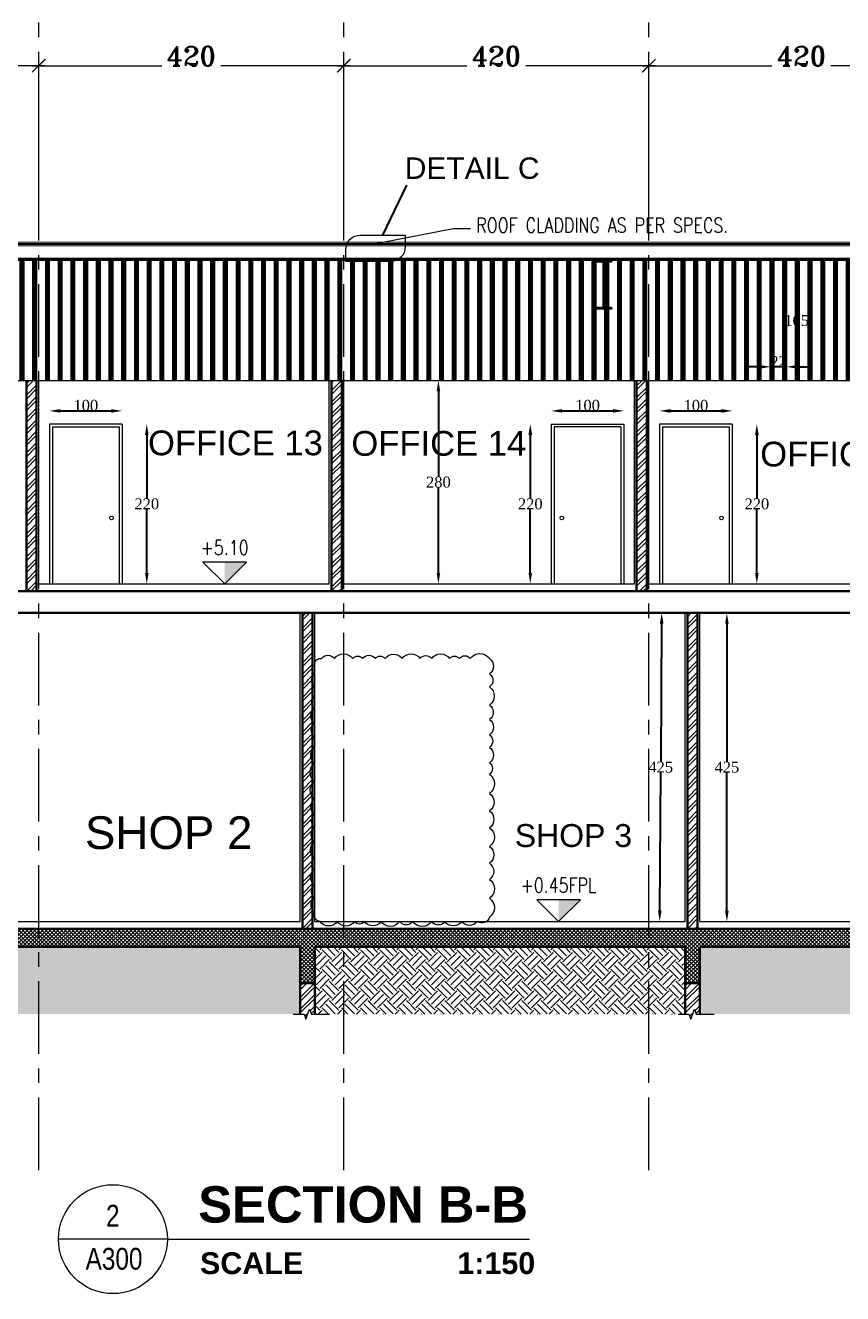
# Model space of a CAD drawing. Header units: millimetres. Extents: x -9083 to 924194, y -232449 to 321637.
# Drawn here: x 18501 to 29754, y 13651 to 31115 of the extents above; entities that cross this region are included whole.
import ezdxf
from ezdxf.enums import TextEntityAlignment as Align

# ---------------------------------------------------------------- set-up
doc = ezdxf.new("R2010")
doc.units = ezdxf.units.MM
doc.header["$LTSCALE"] = 400
doc.header["$MEASUREMENT"] = 0
doc.header["$PDMODE"] = 3
doc.linetypes.add('CENTER', pattern=[2, 1.25, -0.25, 0.25, -0.25])
doc.linetypes.add('CENTERX2', pattern=[4, 2.5, -0.5, 0.5, -0.5])
doc.layers.get('0').update_dxf_attribs({"lineweight": 0, "true_color": 0xff1414})
doc.layers.get('Defpoints').update_dxf_attribs({"color": 8, "lineweight": 5})
for name, color, linetype in [('A-400 ANNOT-TEXT', 7, 'Continuous'), ('A-BRACING', 7, 'Continuous'), ('A-ELEV-6', 251, 'Continuous')]:
    doc.layers.add(name, color=color, linetype=linetype)
for name, color, linetype, lineweight in [('A-ANNO-DIMS', 134, 'Continuous', 9), ('AR-dim-axis', 3, 'Continuous', 15), ('AR-dim-in', 134, 'Continuous', 0), ('AXIS DIMENSION', 8, 'Continuous', 5), ('DOOR', 1, 'Continuous', 5), ('FINISH', 3, 'Continuous', 9), ('HATCH', 15, 'Continuous', 0), ('LEVEL SYMBOL', 8, 'Continuous', 5), ('LEVELS', 251, 'Continuous', 5), ('REFER TILTLE 100', 7, 'Continuous', 5), ('REVC', 210, 'Continuous', 0), ('ROOMS DIMENSION', 3, 'Continuous', 5), ('TEXT DRAWING TITLE', 7, 'Continuous', 5), ('WALL PROPOSED', 255, 'Continuous', 30)]:
    doc.layers.add(name, color=color, linetype=linetype, lineweight=lineweight)
doc.layers.add('A-SHEETING', color=7, linetype='Continuous', true_color=0x8f999f)
doc.layers.add('AXIES', color=7, linetype='CENTER', lineweight=0, true_color=0x949596)
doc.styles.add('arial', font='arial.ttf', dxfattribs={"width": 0.8, "height": 2.2})
doc.styles.add('ARIAL-TITLE', font='arialbd.ttf')
doc.styles.add('Arial_1', font='arial.ttf', dxfattribs={"height": 300})
doc.styles.add('ROMAN', font='times.ttf')
doc.styles.add('ROMAN-0.7', font='romans.shx', dxfattribs={"width": 0.7})
doc.styles.add('ROMANS-0.8', font='romans.shx', dxfattribs={"width": 0.8})
doc.styles.add('ROMANS-TITLE', font='ROMANS.shx', dxfattribs={"width": 0.8})
doc.styles.add('ROMANT', font='romant.shx')
doc.styles.add('simple', font='simplex.shx')
doc.dimstyles.new('AXIS DIMENSION', dxfattribs={"dimscale": 1.2, "dimtxt": 220, "dimasz": 150, "dimexe": 75, "dimexo": 200, "dimgap": 50, "dimtad": 0, "dimdec": 0, "dimlfac": 0.1, "dimzin": 0, "dimdsep": 46, "dimtxsty": 'ROMANT', "dimblk": 'OBLIQUE', "dimcen": 200, "dimdle": 75, "dimclrd": 17, "dimclre": 94, "dimclrt": 3, "dimadec": 0, "dimazin": 0, "dimtfac": 0.5, "dimtdec": 0, "dimtix": 1, "dimtofl": 0, "dimtmove": 2, "dimatfit": 2, "dimfxl": 100, "dimtvp": 0.5, "dimtolj": 1, "dimtzin": 0, "dimlwd": -1, "dimlwe": -1, "dimarcsym": 0})
doc.dimstyles.new('d-block', dxfattribs={"dimscale": 0, "dimtxt": 0.2, "dimasz": 0.12, "dimexe": 0.1, "dimexo": 0.1, "dimgap": 0.1, "dimtad": 0, "dimzin": 9, "dimdsep": 46, "dimtxsty": 'simple', "dimblk": 'OPEN90', "dimcen": 0.1, "dimdle": 0.04, "dimclrd": 256, "dimclre": 256, "dimclrt": 256, "dimazin": 0, "dimtfac": 1, "dimtix": 1, "dimtofl": 0, "dimtmove": 2, "dimatfit": 3, "dimldrblk": 'OBLIQUE', "dimfxl": 40, "dimtolj": 1, "dimtzin": 1, "dimarcsym": 0})
doc.dimstyles.new('DIM-200-100', dxfattribs={"dimtxt": 200, "dimasz": 100, "dimexe": 100, "dimexo": 100, "dimgap": 75, "dimtad": 1, "dimdec": 0, "dimzin": 12, "dimdsep": 46, "dimtxsty": 'ROMAN-0.7', "dimblk": 'ARCHTICK', "dimcen": 50, "dimdle": 100, "dimclrd": 8, "dimclre": 9, "dimclrt": 256, "dimadec": 0, "dimazin": 0, "dimtfac": 1, "dimtdec": 0, "dimtix": 1, "dimtmove": 2, "dimatfit": 3, "dimfxl": 1, "dimtolj": 1, "dimtzin": 0, "dimlwd": 9, "dimlwe": 5, "dimarcsym": 0})
doc.dimstyles.new('ELEV DIM', dxfattribs={"dimtxt": 150, "dimasz": 150, "dimexe": 0.06, "dimexo": 0.06, "dimgap": 0.03, "dimtad": 1, "dimtih": 1, "dimtoh": 1, "dimdec": 0, "dimlfac": 0.1, "dimzin": 13, "dimdsep": 46, "dimtxsty": 'ROMAN', "dimcen": 0.09, "dimdle": 0.06, "dimse1": 1, "dimse2": 1, "dimclrd": 256, "dimclre": 256, "dimclrt": 3, "dimadec": 0, "dimazin": 0, "dimtfac": 1, "dimtdec": 0, "dimtix": 1, "dimtmove": 2, "dimatfit": 3, "dimfxl": 0.06, "dimtolj": 1, "dimtzin": 0, "dimarcsym": 0})
pattern_1 = [(45, (279.48, -443.15), (0, 265.16504), [187.5, -187.5]), (45, (229.76, -393.43), (0, 265.16504), [187.5, -187.5]), (45, (180.04, -343.71), (0, 265.16504), [187.5, -187.5]), (135, (180.04, -310.56), (-265.16504, 3e-14), [187.5, -187.5]), (135, (229.76, -260.85), (-265.16504, 3e-14), [187.5, -187.5]), (135, (279.48, -211.13), (-265.16504, 3e-14), [187.5, -187.5])]

# ---------------------------------------------------------------- blocks, each defined once
blk = doc.blocks.new('*D832')
at = {"layer": 'Defpoints', "color": 0, "transparency": 16777216}
for p in [(26742, 25806), (25742, 25625), (26742, 25625)]:
    blk.add_point(p, dxfattribs=at)
at = {"layer": 'ROOMS DIMENSION', "lineweight": -2, "transparency": 16777216}
blk.add_line((25892, 25806), (26592, 25806), dxfattribs=at)
at = {"layer": 'ROOMS DIMENSION', "transparency": 16777216}
for points in [[(25892, 25831), (25892, 25781), (25742, 25806)], [(26592, 25831), (26592, 25781), (26742, 25806)]]:
    blk.add_solid(points, dxfattribs=at)
at = {"layer": 'ROOMS DIMENSION', "color": 3, "transparency": 16777216, "insert": (26242, 25882), "char_height": 150, "attachment_point": 5, "style": 'ROMAN'}
blk.add_mtext('\\A1;100', dxfattribs=at)
blk = doc.blocks.new('*D833')
at = {"layer": 'Defpoints', "color": 0, "transparency": 16777216}
for p in [(25742, 25625), (25453, 23425), (25742, 23425)]:
    blk.add_point(p, dxfattribs=at)
at = {"layer": 'ROOMS DIMENSION', "lineweight": -2, "transparency": 16777216}
for p, q in [((25453, 25475), (25453, 24601)), ((25453, 23575), (25453, 24448))]:
    blk.add_line(p, q, dxfattribs=at)
at = {"layer": 'ROOMS DIMENSION', "transparency": 16777216}
for points in [[(25428, 25475), (25478, 25475), (25453, 25625)], [(25428, 23575), (25478, 23575), (25453, 23425)]]:
    blk.add_solid(points, dxfattribs=at)
at = {"layer": 'ROOMS DIMENSION', "color": 3, "transparency": 16777216, "insert": (25453, 24525), "char_height": 150, "attachment_point": 5, "style": 'ROMAN'}
blk.add_mtext('\\A1;220', dxfattribs=at)
blk = doc.blocks.new('*D836')
at = {"layer": 'Defpoints', "color": 0, "transparency": 16777216}
for p in [(19834, 25806), (18834, 25625), (19834, 25625)]:
    blk.add_point(p, dxfattribs=at)
at = {"layer": 'ROOMS DIMENSION', "lineweight": -2, "transparency": 16777216}
blk.add_line((18984, 25806), (19684, 25806), dxfattribs=at)
at = {"layer": 'ROOMS DIMENSION', "transparency": 16777216}
for points in [[(18984, 25831), (18984, 25781), (18834, 25806)], [(19684, 25831), (19684, 25781), (19834, 25806)]]:
    blk.add_solid(points, dxfattribs=at)
at = {"layer": 'ROOMS DIMENSION', "color": 3, "transparency": 16777216, "insert": (19334, 25882), "char_height": 150, "attachment_point": 5, "style": 'ROMAN'}
blk.add_mtext('\\A1;100', dxfattribs=at)
blk = doc.blocks.new('*D837')
at = {"layer": 'Defpoints', "color": 0, "transparency": 16777216}
for p in [(19834, 25625), (19834, 23425), (20173, 23425)]:
    blk.add_point(p, dxfattribs=at)
at = {"layer": 'ROOMS DIMENSION', "lineweight": -2, "transparency": 16777216}
for p, q in [((20173, 25475), (20173, 24601)), ((20173, 23575), (20173, 24448))]:
    blk.add_line(p, q, dxfattribs=at)
at = {"layer": 'ROOMS DIMENSION', "transparency": 16777216}
for points in [[(20148, 25475), (20198, 25475), (20173, 25625)], [(20148, 23575), (20198, 23575), (20173, 23425)]]:
    blk.add_solid(points, dxfattribs=at)
at = {"layer": 'ROOMS DIMENSION', "color": 3, "transparency": 16777216, "insert": (20173, 24525), "char_height": 150, "attachment_point": 5, "style": 'ROMAN'}
blk.add_mtext('\\A1;220', dxfattribs=at)
blk = doc.blocks.new('*D840')
at = {"layer": 'Defpoints', "color": 0, "transparency": 16777216}
for p in [(28234, 25806), (27234, 25625), (28234, 25625)]:
    blk.add_point(p, dxfattribs=at)
at = {"layer": 'ROOMS DIMENSION', "lineweight": -2, "transparency": 16777216}
blk.add_line((27384, 25806), (28084, 25806), dxfattribs=at)
at = {"layer": 'ROOMS DIMENSION', "transparency": 16777216}
for points in [[(27384, 25831), (27384, 25781), (27234, 25806)], [(28084, 25831), (28084, 25781), (28234, 25806)]]:
    blk.add_solid(points, dxfattribs=at)
at = {"layer": 'ROOMS DIMENSION', "color": 3, "transparency": 16777216, "insert": (27734, 25882), "char_height": 150, "attachment_point": 5, "style": 'ROMAN'}
blk.add_mtext('\\A1;100', dxfattribs=at)
blk = doc.blocks.new('*D841')
at = {"layer": 'Defpoints', "color": 0, "transparency": 16777216}
for p in [(28234, 25625), (28234, 23425), (28573, 23425)]:
    blk.add_point(p, dxfattribs=at)
at = {"layer": 'ROOMS DIMENSION', "lineweight": -2, "transparency": 16777216}
for p, q in [((28573, 25475), (28573, 24601)), ((28573, 23575), (28573, 24448))]:
    blk.add_line(p, q, dxfattribs=at)
at = {"layer": 'ROOMS DIMENSION', "transparency": 16777216}
for points in [[(28548, 25475), (28598, 25475), (28573, 25625)], [(28548, 23575), (28598, 23575), (28573, 23425)]]:
    blk.add_solid(points, dxfattribs=at)
at = {"layer": 'ROOMS DIMENSION', "color": 3, "transparency": 16777216, "insert": (28573, 24525), "char_height": 150, "attachment_point": 5, "style": 'ROMAN'}
blk.add_mtext('\\A1;220', dxfattribs=at)
blk = doc.blocks.new('*D844')
at = {"layer": 'Defpoints', "color": 0, "transparency": 16777216}
for p in [(28439, 23025), (28160, 18775), (28439, 18775)]:
    blk.add_point(p, dxfattribs=at)
at = {"layer": 'ROOMS DIMENSION', "lineweight": -2, "transparency": 16777216}
for p, q in [((28160, 22875), (28160, 20976)), ((28160, 18925), (28160, 20823))]:
    blk.add_line(p, q, dxfattribs=at)
at = {"layer": 'ROOMS DIMENSION', "transparency": 16777216}
for points in [[(28135, 22875), (28185, 22875), (28160, 23025)], [(28135, 18925), (28185, 18925), (28160, 18775)]]:
    blk.add_solid(points, dxfattribs=at)
at = {"layer": 'ROOMS DIMENSION', "color": 3, "transparency": 16777216, "insert": (28160, 20900), "char_height": 150, "attachment_point": 5, "style": 'ROMAN'}
blk.add_mtext('\\A1;425', dxfattribs=at)
blk = doc.blocks.new('*D849')
at = {"layer": 'Defpoints', "color": 0, "transparency": 16777216}
for p in [(24301, 26225), (24188, 23425), (24301, 23425)]:
    blk.add_point(p, dxfattribs=at)
at = {"layer": 'ROOMS DIMENSION', "lineweight": -2, "transparency": 16777216}
for p, q in [((24188, 26075), (24188, 24901)), ((24188, 23575), (24188, 24749))]:
    blk.add_line(p, q, dxfattribs=at)
at = {"layer": 'ROOMS DIMENSION', "transparency": 16777216}
for points in [[(24163, 26075), (24213, 26075), (24188, 26225)], [(24163, 23575), (24213, 23575), (24188, 23425)]]:
    blk.add_solid(points, dxfattribs=at)
at = {"layer": 'ROOMS DIMENSION', "color": 3, "transparency": 16777216, "insert": (24188, 24825), "char_height": 150, "attachment_point": 5, "style": 'ROMAN'}
blk.add_mtext('\\A1;280', dxfattribs=at)
blk = doc.blocks.new('*D850')
at = {"layer": 'Defpoints', "color": 0, "transparency": 16777216}
for p in [(27513, 23025), (27235, 18776), (27485, 18775)]:
    blk.add_point(p, dxfattribs=at)
at = {"layer": 'ROOMS DIMENSION', "lineweight": -2, "transparency": 16777216}
for p, q in [((27262, 22876), (27250, 20978)), ((27236, 18926), (27249, 20825))]:
    blk.add_line(p, q, dxfattribs=at)
at = {"layer": 'ROOMS DIMENSION', "transparency": 16777216}
for points in [[(27237, 22877), (27287, 22876), (27263, 23026)], [(27211, 18926), (27261, 18926), (27235, 18776)]]:
    blk.add_solid(points, dxfattribs=at)
at = {"layer": 'ROOMS DIMENSION', "color": 3, "transparency": 16777216, "insert": (27249, 20901), "char_height": 150, "attachment_point": 5, "style": 'ROMAN'}
blk.add_mtext('\\A1;425', dxfattribs=at)
blk = doc.blocks.new('A-DETAIL-TITLE-100')
at = {"layer": 'TEXT DRAWING TITLE', "linetype": 'Continuous'}
blk.add_line((0, 0), (-1500, 0), dxfattribs=at)
blk.add_circle((-750, 0), 750, dxfattribs=at)
at = {"layer": 'TEXT DRAWING TITLE', "style": 'ARIAL-TITLE'}
for tag, p, height in [('TITLE1', (450, 937), 500), ('SCALE1', (450, -480), 300), ('SCALE2', (2479, -480), 300)]:
    blk.add_attdef(tag, p, '', height=height, dxfattribs=at)
at = {"layer": 'TEXT DRAWING TITLE', "color": 7, "style": 'ARIAL-TITLE'}
blk.add_attdef('TITLE2_001', (435, 228), '', height=500, dxfattribs=at)
at = {"layer": 'TEXT DRAWING TITLE', "linetype": 'Continuous', "style": 'ARIAL-TITLE'}
blk.add_attdef('DRWG-NO', text='', height=400, dxfattribs=at).set_placement((-751, 326), align=Align.MIDDLE)
at = {"layer": 'TEXT DRAWING TITLE', "linetype": 'Continuous', "style": 'arial', "width": 0.8}
blk.add_attdef('DRAWING-REF', text='', height=300, dxfattribs=at).set_placement((-735, -270), align=Align.MIDDLE)
blk = doc.blocks.new('_ArchTick')
at = {"color": 0, "linetype": 'ByBlock', "const_width": 0.15}
blk.add_lwpolyline([(-0.5, -0.5), (0.5, 0.5)], dxfattribs=at)
blk = doc.blocks.new('_Oblique')
at = {"color": 0, "linetype": 'ByBlock', "lineweight": -2}
blk.add_line((-0.5, -0.5), (0.5, 0.5), dxfattribs=at)
blk = doc.blocks.new('_Open90')
at = {"color": 0, "linetype": 'ByBlock', "lineweight": -2}
for p, q in [((0, 0), (-1, 0)), ((-0.5, 0.5), (0, 0)), ((0, 0), (-0.5, -0.5))]:
    blk.add_line(p, q, dxfattribs=at)
blk = doc.blocks.new('A-LVL_EL-SEC')
at = {"layer": 'LEVEL SYMBOL', "color": 5, "ltscale": 800}
blk.add_line((-150, 0), (150, 0), dxfattribs=at)
at = {"layer": 'LEVEL SYMBOL'}
blk.add_lwpolyline([(-300, 300), (0, 0), (300, 300), (-300, 300)], dxfattribs=at)
blk.add_solid([(0, 300), (300, 300), (0, 0)], dxfattribs=at)
at = {"layer": 'LEVEL SYMBOL', "color": 1, "ltscale": 800, "style": 'ROMANS-TITLE', "width": 0.8}
blk.add_attdef('FLOOR-LEVEL', text='', height=200, dxfattribs=at).set_placement((0, 580), align=Align.MIDDLE)
blk = doc.blocks.new('*D854')
at = {"layer": 'Defpoints', "color": 0, "transparency": 16777216}
for p in [(28763, 26413), (28763, 26225, 0), (28982, 26225, 0)]:
    blk.add_point(p, dxfattribs=at)
at = {"layer": 'ROOMS DIMENSION', "lineweight": -2, "transparency": 16777216}
for p, q in [((28613, 26413), (28463, 26413)), ((28982, 26413), (28763, 26413)), ((29132, 26413), (29282, 26413))]:
    blk.add_line(p, q, dxfattribs=at)
at = {"layer": 'ROOMS DIMENSION', "transparency": 16777216}
for points in [[(28613, 26438), (28613, 26388), (28763, 26413)], [(29132, 26438), (29132, 26388), (28982, 26413)]]:
    blk.add_solid(points, dxfattribs=at)
at = {"layer": 'ROOMS DIMENSION', "color": 3, "transparency": 16777216, "insert": (28872, 26488), "char_height": 150, "attachment_point": 5, "style": 'ROMAN'}
blk.add_mtext('\\A1;22', dxfattribs=at)
blk = doc.blocks.new('*D858')
at = {"layer": 'Defpoints', "color": 0, "transparency": 16777216}
for p in [(29119, 27874), (29161, 27874, 0), (29161, 26225)]:
    blk.add_point(p, dxfattribs=at)
at = {"layer": 'ROOMS DIMENSION', "lineweight": -2, "transparency": 16777216}
for p, q in [((29119, 27724), (29119, 27126)), ((29119, 26375), (29119, 26973))]:
    blk.add_line(p, q, dxfattribs=at)
at = {"layer": 'ROOMS DIMENSION', "transparency": 16777216}
for points in [[(29094, 27724), (29144, 27724), (29119, 27874)], [(29094, 26375), (29144, 26375), (29119, 26225)]]:
    blk.add_solid(points, dxfattribs=at)
at = {"layer": 'ROOMS DIMENSION', "color": 3, "transparency": 16777216, "insert": (29119, 27050), "char_height": 150, "attachment_point": 5, "style": 'ROMAN'}
blk.add_mtext('\\A1;165', dxfattribs=at)
blk = doc.blocks.new('*D235')
at = {"layer": 'AXIS DIMENSION', "color": 17, "ltscale": 20, "transparency": 16777216}
for p, q in [((6089793, 710989), (6091576, 710989)), ((6094171, 710989), (6092387, 710989))]:
    blk.add_line(p, q, dxfattribs=at)
at = {"layer": 'AXIS DIMENSION', "color": 94, "ltscale": 20, "transparency": 16777216}
for p, q in [((6089883, 708928), (6089883, 711079)), ((6094081, 708928), (6094081, 711079))]:
    blk.add_line(p, q, dxfattribs=at)
at = {"layer": 'Defpoints', "color": 0, "ltscale": 20, "transparency": 16777216}
for p in [(6094081, 710989), (6089883, 708688), (6094081, 708688)]:
    blk.add_point(p, dxfattribs=at)
at = {"layer": 'AXIS DIMENSION', "color": 17, "ltscale": 20, "transparency": 16777216, "xscale": 179.9999999999999, "yscale": 179.9999999999999, "zscale": 179.9999999999999, "rotation": 180}
blk.add_blockref('_Oblique', (6089883, 710989), dxfattribs=at)
at = {"layer": 'AXIS DIMENSION', "color": 17, "ltscale": 20, "transparency": 16777216, "xscale": 179.9999999999999, "yscale": 179.9999999999999, "zscale": 179.9999999999999}
blk.add_blockref('_Oblique', (6094081, 710989), dxfattribs=at)
at = {"layer": 'AXIS DIMENSION', "color": 3, "ltscale": 20, "transparency": 16777216, "insert": (6091982, 711121), "char_height": 264, "attachment_point": 5, "style": 'ROMANT'}
blk.add_mtext('\\A1;420', dxfattribs=at)
blk = doc.blocks.new('*D236')
at = {"layer": 'AXIS DIMENSION', "color": 17, "ltscale": 20, "transparency": 16777216}
for p, q in [((6093993, 710989), (6095776, 710989)), ((6098371, 710989), (6096587, 710989))]:
    blk.add_line(p, q, dxfattribs=at)
at = {"layer": 'AXIS DIMENSION', "color": 94, "ltscale": 20, "transparency": 16777216}
for p, q in [((6094083, 708928), (6094083, 711079)), ((6098281, 708928), (6098281, 711079))]:
    blk.add_line(p, q, dxfattribs=at)
at = {"layer": 'Defpoints', "color": 0, "ltscale": 20, "transparency": 16777216}
for p in [(6098281, 710989), (6094083, 708688), (6098281, 708688)]:
    blk.add_point(p, dxfattribs=at)
at = {"layer": 'AXIS DIMENSION', "color": 17, "ltscale": 20, "transparency": 16777216, "xscale": 179.9999999999999, "yscale": 179.9999999999999, "zscale": 179.9999999999999, "rotation": 180}
blk.add_blockref('_Oblique', (6094083, 710989), dxfattribs=at)
at = {"layer": 'AXIS DIMENSION', "color": 17, "ltscale": 20, "transparency": 16777216, "xscale": 179.9999999999999, "yscale": 179.9999999999999, "zscale": 179.9999999999999}
blk.add_blockref('_Oblique', (6098281, 710989), dxfattribs=at)
at = {"layer": 'AXIS DIMENSION', "color": 3, "ltscale": 20, "transparency": 16777216, "insert": (6096182, 711121), "char_height": 264, "attachment_point": 5, "style": 'ROMANT'}
blk.add_mtext('\\A1;420', dxfattribs=at)
blk = doc.blocks.new('*D237')
at = {"layer": 'AXIS DIMENSION', "color": 17, "ltscale": 20, "transparency": 16777216}
for p, q in [((6098193, 710989), (6099976, 710989)), ((6102571, 710989), (6100787, 710989))]:
    blk.add_line(p, q, dxfattribs=at)
at = {"layer": 'AXIS DIMENSION', "color": 94, "ltscale": 20, "transparency": 16777216}
for p, q in [((6098283, 708928), (6098283, 711079)), ((6102481, 708928), (6102481, 711079))]:
    blk.add_line(p, q, dxfattribs=at)
at = {"layer": 'Defpoints', "color": 0, "ltscale": 20, "transparency": 16777216}
for p in [(6102481, 710989), (6098283, 708688), (6102481, 708688)]:
    blk.add_point(p, dxfattribs=at)
at = {"layer": 'AXIS DIMENSION', "color": 17, "ltscale": 20, "transparency": 16777216, "xscale": 179.9999999999999, "yscale": 179.9999999999999, "zscale": 179.9999999999999, "rotation": 180}
blk.add_blockref('_Oblique', (6098283, 710989), dxfattribs=at)
at = {"layer": 'AXIS DIMENSION', "color": 17, "ltscale": 20, "transparency": 16777216, "xscale": 179.9999999999999, "yscale": 179.9999999999999, "zscale": 179.9999999999999}
blk.add_blockref('_Oblique', (6102481, 710989), dxfattribs=at)
at = {"layer": 'AXIS DIMENSION', "color": 3, "ltscale": 20, "transparency": 16777216, "insert": (6100382, 711121), "char_height": 264, "attachment_point": 5, "style": 'ROMANT'}
blk.add_mtext('\\A1;420', dxfattribs=at)
blk = doc.blocks.new('*D238')
at = {"layer": 'AXIS DIMENSION', "color": 17, "ltscale": 20, "transparency": 16777216}
for p, q in [((6102393, 710989), (6104176, 710989)), ((6106771, 710989), (6104987, 710989))]:
    blk.add_line(p, q, dxfattribs=at)
at = {"layer": 'AXIS DIMENSION', "color": 94, "ltscale": 20, "transparency": 16777216}
for p, q in [((6102483, 708928), (6102483, 711079)), ((6106681, 708928), (6106681, 711079))]:
    blk.add_line(p, q, dxfattribs=at)
at = {"layer": 'Defpoints', "color": 0, "ltscale": 20, "transparency": 16777216}
for p in [(6106681, 710989), (6102483, 708688), (6106681, 708688)]:
    blk.add_point(p, dxfattribs=at)
at = {"layer": 'AXIS DIMENSION', "color": 17, "ltscale": 20, "transparency": 16777216, "xscale": 179.9999999999999, "yscale": 179.9999999999999, "zscale": 179.9999999999999, "rotation": 180}
blk.add_blockref('_Oblique', (6102483, 710989), dxfattribs=at)
at = {"layer": 'AXIS DIMENSION', "color": 17, "ltscale": 20, "transparency": 16777216, "xscale": 179.9999999999999, "yscale": 179.9999999999999, "zscale": 179.9999999999999}
blk.add_blockref('_Oblique', (6106681, 710989), dxfattribs=at)
at = {"layer": 'AXIS DIMENSION', "color": 3, "ltscale": 20, "transparency": 16777216, "insert": (6104582, 711121), "char_height": 264, "attachment_point": 5, "style": 'ROMANT'}
blk.add_mtext('\\A1;420', dxfattribs=at)
blk = doc.blocks.new('LVL-200')
at = {"color": 5, "ltscale": 800}
blk.add_line((-153071, 178428), (-152471, 178428), dxfattribs=at)
blk.add_lwpolyline([(-153371, 179028), (-152771, 178428), (-152171, 179028), (-153371, 179028)])
blk.add_solid([(-152771, 179028), (-152171, 179028), (-152771, 178428)])
at = {"ltscale": 800, "style": 'ROMANS-TITLE', "width": 0.8}
blk.add_attdef('FLOOR-LEVEL', text='', height=400, dxfattribs=at).set_placement((-152771, 179428), align=Align.MIDDLE)
blk = doc.blocks.new('rffghffr')
at = {"layer": 'AXIES', "linetype": 'CENTERX2'}
for p, q in [((6094082.5, 695783), (6094082.5, 714330.6)), ((6098282.5, 695783), (6098282.5, 714330.6)), ((6102482.5, 695783), (6102482.5, 714330.6))]:
    blk.add_line(p, q, dxfattribs=at)
at = {"layer": 'AXIS DIMENSION', "ltscale": 20}
for base, p1, p2, picture, middle in [((6094080.7, 710988.7), (6089882.5, 708688.2), (6094080.7, 708688.2), '*D235', (6091981.6, 711120.7)), ((6098280.7, 710988.7), (6094082.5, 708688.2), (6098280.7, 708688.2), '*D236', (6096181.6, 711120.7)), ((6102480.7, 710988.7), (6098282.5, 708688.2), (6102480.7, 708688.2), '*D237', (6100381.6, 711120.7)), ((6106680.7, 710988.7), (6102482.5, 708688.2), (6106680.7, 708688.2), '*D238', (6104581.6, 711120.7))]:
    dim = blk.add_linear_dim(base=base, p1=p1, p2=p2, dimstyle='AXIS DIMENSION', dxfattribs=at)
    dim.commit()
    dim.dimension.update_dxf_attribs({"geometry": picture, "text_midpoint": middle})

msp = doc.modelspace()

# ---------------------------------------------------------------- hatches: boundary and pattern name
at = {"layer": 'A-SHEETING'}
h = msp.add_hatch(dxfattribs=at)
h.set_pattern_fill('PLAST', color=8, scale=700, angle=90, style=0)
h.set_pattern_definition([(90, (279.48, -2543.15), (-175, 1e-14), []), (90, (257.6, -2543.15), (-175, 1e-14), []), (90, (235.73, -2543.15), (-175, 1e-14), [])])
h.paths.add_polyline_path([(50236.20445, 27874.40334), (11391.75954, 27874.40334), (11391.75954, 27184.13712), (11272.39845, 27184.13712), (11272.39845, 26178.10913), (11343.24921, 26178.10913), (11343.25139, 26225.09795), (50286.33723, 26224.6749), (50286.33331, 26175.10913), (50357.18407, 26175.10913), (50356.29798, 27184.13712), (50236.20445, 27184.13712)])
at = {"layer": 'HATCH'}
h = msp.add_hatch(dxfattribs=at)
h.set_pattern_fill('ANSI32', color=256, scale=300)
h.set_pattern_definition([(45, (279.48, -1283.14), (-79.54951, 79.54951), []), (45, (332.51, -1283.14), (-79.54951, 79.54951), [])])
h.paths.add_polyline_path([(6114.62285, 23324.69498), (6254.62285, 23324.69395), (6254.61918, 26224.71615), (6114.61918, 26224.71716)])
h.paths.add_polyline_path([(10258.1389, 26224.71615), (10118.1389, 26224.71716), (10118.14257, 23324.66575), (10258.14257, 23324.66473)])
h.paths.add_polyline_path([(14456.34025, 26224.71615), (14316.34025, 26224.71716), (14316.34392, 23324.6351), (14456.34392, 23324.63408)])
h.paths.add_polyline_path([(18656.34025, 26224.71615), (18516.34025, 26224.71716), (18516.34392, 23324.60443), (18656.34392, 23324.60341)])
h.paths.add_polyline_path([(22716.34392, 23324.57377), (22856.34392, 23324.57275), (22856.34025, 26224.71615), (22716.34025, 26224.71716)])
h.paths.add_polyline_path([(27056.34025, 26224.71615), (26916.34025, 26224.71716), (26916.34392, 23324.54311), (27056.34392, 23324.54209)])
h.paths.add_polyline_path([(31256.34025, 26224.71615), (31116.34025, 26224.71716), (31116.34392, 23324.51244), (31256.34392, 23324.51142)])
h.paths.add_polyline_path([(35316.34392, 23324.48178), (35456.34392, 23324.48076), (35456.34025, 26224.71615), (35316.34025, 26224.71716)])
h.paths.add_polyline_path([(39656.34025, 26224.71615), (39516.34025, 26224.71716), (39516.34392, 23324.45112), (39656.34392, 23324.4501)])
h.paths.add_polyline_path([(43716.34392, 23324.42045), (43856.34392, 23324.41943), (43856.34025, 26224.71615), (43716.34025, 26224.71716)])
h.paths.add_polyline_path([(47916.34392, 23324.38979), (48056.34392, 23324.38877), (48056.34025, 26224.71615), (47916.34025, 26224.71716)])
h.paths.add_polyline_path([(50256.3456, 26224.71544), (50116.3456, 26224.71666), (50116.34392, 23324.37373), (50256.34392, 23324.37271)])
h = msp.add_hatch(dxfattribs=at)
h.set_pattern_fill('ANSI32', color=256, scale=300)
h.set_pattern_definition([(45, (279.48, -493.15), (-79.54951, 79.54951), []), (45, (332.51, -493.15), (-79.54951, 79.54951), [])])
h.paths.add_polyline_path([(44156.34547, 23024.5683), (44016.34547, 23024.56954), (44016.34547, 18674.41283), (44156.34547, 18674.41159)])
h.paths.add_polyline_path([(38216.33606, 18674.45507), (38356.33606, 18674.45404), (38356.33606, 23024.71886), (38216.33606, 23024.71987)])
h.paths.add_polyline_path([(32916.33606, 18674.49376), (33056.33606, 18674.49274), (33056.33606, 23024.71886), (32916.33606, 23024.71987)])
h.paths.add_polyline_path([(22456.33606, 23024.71886), (22316.33606, 23024.71987), (22316.33606, 18674.57115), (22456.33606, 18674.57013)])
h.paths.add_polyline_path([(17016.33606, 18674.60984), (17156.33606, 18674.60882), (17156.33606, 23024.71886), (17016.33606, 23024.71987)])
h.paths.add_polyline_path([(10786.33606, 18674.65533), (10956.33606, 18674.65409), (10956.33606, 23024.71875), (10786.33606, 23024.71997)])
h.paths.add_polyline_path([(10786.33606, 23024.71875), (10616.33606, 23024.71997), (10616.33606, 18674.65657), (10786.33606, 18674.65533)])
h.paths.add_polyline_path([(6416.27911, 18674.68723), (6556.27911, 18674.68621), (6556.27911, 23024.71886), (6416.27911, 23024.71987)])
h.paths.add_polyline_path([(27616.335, 18674.53245), (27756.335, 18674.53143), (27756.33606, 23024.71886), (27616.33606, 23024.71987)])
h = msp.add_hatch(dxfattribs=at)
h.set_pattern_fill('ANSI37', color=256, scale=300)
h.set_pattern_definition([(45, (279.48, -443.147), (-26.516504, 26.516504), []), (135, (279.48, -443.147), (-26.516504, -26.516504), [])])
h.paths.add_polyline_path([(2216.33606, 18524.71573), (33.31556, 18524.7148), (-63.62449, 18444.66072), (292.12023, 18496.54471), (57.95721, 18389.88695), (57.95721, 18324.71665), (2186.34492, 18324.71665), (2186.34492, 17924.71833), (2386.34492, 17924.71833), (2386.34492, 18424.71687), (6386.28797, 18424.68987), (6386.28797, 17924.71833), (6586.28797, 17924.71833), (6586.28797, 18424.68841), (10586.34492, 18424.66064), (10586.34492, 17924.71833), (10986.34492, 17924.71833), (10986.34492, 18424.65918), (16986.34492, 18424.62999), (16986.34492, 17924.68815), (17186.34492, 17924.68815), (17186.34492, 18424.62853), (18486.34392, 18424.59933), (22286.34492, 18424.56867), (22286.34492, 17924.62776), (22486.34492, 17924.62776), (22486.34492, 18424.56721), (27586.34492, 18424.538), (27586.34492, 17924.71833), (27786.34492, 17924.71833), (27786.34492, 18424.53654), (32886.34492, 18424.50734), (32886.34492, 17924.56737), (33086.34492, 17924.56737), (33086.34492, 18424.50588), (38186.34492, 18424.47668), (38186.34492, 17924.53718), (38386.34492, 17924.53718), (38386.34492, 18424.47522), (43986.34492, 18424.41535), (43986.34492, 17924.47679), (44186.34492, 17924.47679), (44186.34492, 18424.41389), (47886.34392, 18424.38469), (48086.34392, 18424.38323), (50086.34492, 18424.36862), (50086.34492, 17924.36862), (50286.34492, 17924.36862), (50286.34492, 18324.71665), (52362.48468, 18324.71665), (52362.48468, 18389.88695), (52596.6477, 18496.54471), (52240.90297, 18444.66072), (52337.8753, 18524.74145), (50255.83445, 18524.72906), (50256.83622, 18674.71688), (2356.33606, 18674.71687), (2216.33606, 18674.71789)])
h = msp.add_hatch(dxfattribs=at)
h.set_pattern_fill('EARTH', color=256, scale=750, angle=45)
h.set_pattern_definition(pattern_1)
h.paths.add_polyline_path([(18686.34392, 18424.59933), (17186.34492, 18424.6087), (17186.34492, 17500.31118), (18686.34392, 17500.30305)])
h.paths.add_polyline_path([(16986.34492, 18424.60963), (10986.34492, 18424.65663), (10986.34492, 17500.35865), (16986.34492, 17500.31294)])
h.paths.add_polyline_path([(10586.34492, 18424.65679), (6586.28797, 18424.6727), (6586.28797, 17500.37471), (10586.34492, 17500.3588)])
h.paths.add_polyline_path([(6386.28797, 18421.18799), (2386.34492, 18424.7176), (2386.34492, 17507.94319), (2596.0815, 17507.94246), (6386.28797, 17503.86233)])
h.paths.add_polyline_path([(2186.34492, 18324.71665), (57.95721, 18324.71665), (57.95721, 17604.11136), (57.95721, 17507.94246), (2186.34492, 17507.94246)])
h.paths.add_polyline_path([(22286.34492, 18424.56967), (18686.34392, 18424.59787), (18686.34392, 17500.30082), (22286.34492, 17500.27378)])
h.paths.add_polyline_path([(32886.34492, 18424.50734), (27786.34492, 18424.53144), (27786.34492, 17500.35609), (32886.34492, 17500.31274)])
h.paths.add_polyline_path([(38186.34492, 18424.45389), (33086.34492, 18424.49413), (33086.34492, 17500.19848), (38186.34492, 17500.15891)])
h.paths.add_polyline_path([(43986.34492, 18424.41535), (38386.34492, 18424.44455), (38386.34492, 17500.14984), (39883.93991, 17500.14984), (43986.34492, 17500.12032)])
h.paths.add_polyline_path([(50086.34492, 18424.36756), (44186.34492, 18424.41576), (44186.34492, 17500.12152), (44083.93991, 17500.11965), (50086.34492, 17500.07147)])
h.paths.add_polyline_path([(52362.48361, 18324.71665), (50286.34445, 18324.71665), (50286.34539, 17507.59275), (52362.48468, 17507.59275), (52362.48468, 17604.11136)])
h = msp.add_hatch(dxfattribs=at)
h.set_pattern_fill('EARTH', color=256, scale=750, angle=45)
h.set_pattern_definition(pattern_1)
h.paths.add_polyline_path([(27586.34492, 18424.47219), (22486.34492, 18424.56721), (22486.34492, 17500.36119), (27586.34492, 17500.29538)])
h = msp.add_hatch(dxfattribs=at)
h.set_pattern_fill('ANSI32', color=256, scale=300)
h.set_pattern_definition([(45, (-6181176.6, -624269.75), (-79.5495129, 79.5495129), []), (45, (-6181123.57, -624269.75), (-79.5495129, 79.5495129), [])])
h.paths.add_polyline_path([(22286.34492, 17924.62776), (22486.34492, 17924.62776), (22486.34492, 17500.26922), (22439.54476, 17500.27062), (22414.54476, 17568.95756), (22364.54476, 17431.58369), (22339.54487, 17500.27033), (22286.34492, 17500.27068)])
h = msp.add_hatch(dxfattribs=at)
h.set_pattern_fill('ANSI32', color=256, scale=300)
h.set_pattern_definition([(45, (-6175879.2, -624269.67), (-79.5495129, 79.5495129), []), (45, (-6175826.17, -624269.67), (-79.5495129, 79.5495129), [])])
h.paths.add_polyline_path([(27586.34492, 17924.71345), (27786.34492, 17924.71345), (27786.34492, 17500.3549), (27736.93971, 17500.35631), (27711.93971, 17569.04325), (27661.93971, 17431.66937), (27636.93981, 17500.35602), (27586.34492, 17500.35636)])

# ---------------------------------------------------------------- linework, layer by layer
at = {"layer": 'A-ANNO-DIMS', "color": 0, "linetype": 'Continuous'}
for p, q in [((50591.83924, 28124.71563, 0), (11037.75219, 28127.71563)), ((50591.83924, 28074.65314, 0), (11037.75219, 28077.65314))]:
    msp.add_line(p, q, dxfattribs=at)
at = {"layer": 'A-BRACING'}
msp.add_lwpolyline([(26461.84159, 27874.40334), (26347.34159, 27874.40334), (26347.34159, 27871.90334, 0.4142135624), (26357.34159, 27861.90334), (26447.86659, 27861.90334, -0.4142135624), (26457.86659, 27851.90334), (26457.86659, 27236.90334, -0.4142135624), (26447.86659, 27226.90334), (26357.34159, 27226.90334, 0.4142135624), (26347.34159, 27216.90334), (26347.34159, 27214.40334), (26461.84159, 27214.40334), (26576.34159, 27214.40334), (26576.34159, 27216.90334, 0.4142135624), (26566.34159, 27226.90334), (26475.81659, 27226.90334, -0.4142135624), (26465.81659, 27236.90334), (26465.81659, 27851.90334, -0.4142135624), (26475.81659, 27861.90334), (26566.34159, 27861.90334, 0.4142135624), (26576.34159, 27871.90334), (26576.34159, 27874.40334)], format="xyb", close=True, dxfattribs=at)
at = {"layer": 'A-ELEV-6'}
for p, q in [((50591.83924, 28099.68439, 0), (11037.75219, 28102.68439)), ((50591.83924, 27899.40331, 0), (11037.75219, 27902.40331))]:
    msp.add_line(p, q, dxfattribs=at)
at = {"layer": 'AR-dim-axis', "color": 1, "linetype": 'Continuous', "elevation": 0}
msp.add_lwpolyline([(23112.23257, 28225.40178), (23729.89512, 28225.40178), (23729.89512, 28063.1754, -0.4142135624), (23529.89512, 27863.1754), (22912.23257, 27863.1754), (22912.23257, 28025.40178, -0.4142135624)], format="xyb", close=True, dxfattribs=at)
at = {"layer": 'AR-dim-in', "linetype": 'Continuous'}
for p, q in [((50591.83924, 27874.40334, 0), (11488.72895, 27877.40334)), ((11343.24963, 26225.05768, 0), (50256.34507, 26224.71543))]:
    msp.add_line(p, q, dxfattribs=at)
at = {"layer": 'DOOR', "color": 1}
for p, q in [((19833.56418, 25624.66973, 0.00192), (18833.56418, 25624.66973, 0.00192)), ((18833.56418, 25624.66973), (18833.56418, 23424.66973)), ((18873.56418, 25584.66973), (18873.56418, 23424.66973)), ((18873.56418, 25584.66973), (19793.56418, 25584.66973)), ((19793.56418, 25584.66973), (19793.56418, 23424.66973)), ((19833.56418, 25624.66973), (19833.56418, 23424.66973)), ((25741.73973, 25624.54894, 0.00192), (26741.73973, 25624.54894, 0.00192)), ((25741.73973, 25624.54894), (25741.73973, 23424.54894)), ((25781.73973, 25584.54894), (25781.73973, 23424.54894)), ((26701.73973, 25584.54894), (25781.73973, 25584.54894)), ((26701.73973, 25584.54894), (26701.73973, 23424.54894)), ((26741.73973, 25624.54894), (26741.73973, 23424.54894)), ((28233.56418, 25624.54894, 0.00192), (27233.56418, 25624.54894, 0.00192)), ((27233.56418, 25624.54894), (27233.56418, 23424.54894)), ((27273.56418, 25584.54894), (27273.56418, 23424.54894)), ((27273.56418, 25584.54894), (28193.56418, 25584.54894)), ((28193.56418, 25584.54894), (28193.56418, 23424.54894)), ((28233.56418, 25624.54894), (28233.56418, 23424.54894))]:
    msp.add_line(p, q, dxfattribs=at)
for centre in [(19686.34657, 24332.3938), (25888.95734, 24332.27301), (28086.34657, 24332.27301)]:
    msp.add_circle(centre, 25, dxfattribs=at)
at = {"layer": 'FINISH'}
for p, q in [((18686.34392, 23424.59967), (18686.34507, 26224.94239)), ((22686.34392, 23424.57091), (22686.34507, 26224.91364)), ((22886.34392, 23424.56947), (22886.34507, 26224.9122)), ((26886.34392, 23424.54072), (26886.34507, 26224.88344)), ((27086.34392, 23424.53928), (27086.34507, 26224.882)), ((18686.34392, 23424.59967), (22686.34392, 23424.57091)), ((22886.34392, 23424.56947), (26886.34392, 23424.54072)), ((27086.34392, 23424.53928), (31086.34392, 23424.51052)), ((22286.33606, 18774.57137), (22286.33606, 23024.57691)), ((22486.33606, 18774.56991), (22486.33606, 23024.57545)), ((27586.33606, 18774.53267), (27586.33606, 23024.53822)), ((27786.33606, 18774.53121), (27786.33606, 23024.53676)), ((17186.33606, 18774.6086), (22286.33606, 18774.57137)), ((22486.33606, 18774.56991), (27586.33606, 18774.53267)), ((27786.33606, 18774.53121), (32886.33606, 18774.49398))]:
    msp.add_line(p, q, dxfattribs=at)
at = {"layer": 'LEVELS', "ltscale": 800}
for points in [[(22189.54476, 17500.27062), (22339.54476, 17500.27062), (22364.54476, 17431.58369), (22414.54476, 17568.95756), (22439.54476, 17500.27062), (22689.54476, 17500.27062)], [(27486.93971, 17500.35631), (27636.93971, 17500.35631), (27661.93971, 17431.66937), (27711.93971, 17569.04325), (27736.93971, 17500.35631), (27986.93971, 17500.35631)]]:
    msp.add_lwpolyline(points, dxfattribs=at)
at = {"layer": 'REVC'}
msp.add_lwpolyline([(24892.38333, 22395.35224, -0.52056705), (24892.38333, 22183.86304, -0.52056705), (24892.38333, 22005.88723, -0.52056705), (24892.38333, 21754.74431, -0.52056705), (24892.38333, 21557.20004, -0.52056705), (24892.38333, 21347.93665, -0.52056705), (24892.38333, 21172.51219, -0.52056705), (24892.38333, 20961.81647, -0.52056705), (24892.38333, 20804.60139, -0.52056705), (24892.38333, 20538.02424, -0.52056705), (24892.38333, 20297.39597, -0.52056705), (24892.38333, 20065.32101, -0.52056705), (24892.38333, 19808.35516, -0.52056705), (24892.38333, 19577.20797, -0.52056705), (24892.38333, 19354.81756, -0.52056705), (24892.38333, 19095.26374, -0.52056705), (24892.38333, 18836.69872, -0.52056705), (24720.65084, 18774.56991, -0.52056705), (24507.86358, 18774.56991, -0.52056705), (24278.38473, 18774.56991, -0.52056705), (24096.43338, 18774.56991, -0.52056705), (23835.08914, 18774.56991, -0.52056705), (23655.75831, 18774.56991, -0.52056705), (23398.6826, 18774.56991, -0.52056705), (23170.54249, 18774.56991, -0.52056705), (23033.36383, 18774.56991, -0.52056705), (22795.30725, 18774.56991, -0.52056705), (22561.39711, 18774.56991, -0.52056705), (22486.33606, 18902.96558, -0.52056705), (22486.33606, 19102.17821, -0.52056705), (22486.33606, 19273.77768, -0.52056705), (22486.33606, 19497.34814, -0.52056705), (22486.33606, 19646.60807, -0.52056705), (22486.33606, 19873.6902, -0.52056705), (22486.33606, 20070.26602, -0.52056705), (22486.33606, 20246.56534, -0.52056705), (22486.33606, 20461.1715, -0.52056705), (22486.33606, 20702.05613, -0.52056705), (22486.33606, 20952.98339, -0.52056705), (22486.33606, 21169.85605, -0.52056705), (22486.33606, 21312.56467, -0.52056705), (22486.33606, 21504.31043, -0.52056705), (22486.33606, 21709.85463, -0.52056705), (22486.33606, 21869.59665, -0.52056705), (22486.33606, 22011.67455, -0.52056705), (22486.33606, 22176.84886, -0.52056705), (22486.33606, 22314.45072, -0.52056705), (22577.87225, 22395.35224, -0.52056705), (22757.60593, 22395.35224, -0.52056705), (23008.8994, 22395.35224, -0.52056705), (23145.31307, 22395.35224, -0.52056705), (23319.89115, 22395.35224, -0.52056705), (23454.00576, 22395.35224, -0.52056705), (23690.22309, 22395.35224, -0.52056705), (23936.25518, 22395.35224, -0.52056705), (24096.35935, 22395.35224, -0.52056705), (24341.43926, 22395.35224, -0.52056705), (24476.77867, 22395.35224, -0.52056705), (24625.50961, 22395.35224, -0.52056705)], format="xyb", close=True, dxfattribs=at)
at = {"layer": 'TEXT DRAWING TITLE'}
msp.add_line((20456.59823, 14401.3564), (25442.87665, 14401.3564), dxfattribs=at)
at = {"layer": 'WALL PROPOSED'}
for p, q in [((18516.34392, 23324.60443), (18516.34507, 26224.94383)), ((18656.34392, 23324.60341), (18656.34507, 26224.94239)), ((22716.34392, 23324.57377), (22716.34507, 26224.91364)), ((22856.34392, 23324.57275), (22856.34507, 26224.9122)), ((26916.34392, 23324.54311), (26916.34507, 26224.73247)), ((27056.34392, 23324.54209), (27056.34507, 26224.73103)), ((2216.33638, 23324.37022), (50256.3361, 23324.37022)), ((2216.33326, 23024.71936), (50256.33606, 23024.71936)), ((22316.33606, 18674.57115), (22316.33606, 23024.57691)), ((22456.33606, 18674.57013), (22456.33606, 23024.57545)), ((27616.33606, 18674.53245), (27616.33606, 23024.53822)), ((27756.33606, 18674.53143), (27756.33606, 23024.53676)), ((2216.33606, 18674.71789), (50256.33534, 18674.36716)), ((17186.34492, 18424.60882), (22286.34492, 18424.57159)), ((22286.34492, 18424.57159), (22286.34492, 17500.2723)), ((22486.34492, 18424.57013), (27586.34492, 18424.53289)), ((22486.34492, 18424.57013), (22486.34492, 17500.269)), ((27586.34492, 18424.53289), (27586.34492, 17500.23468)), ((27786.34492, 18424.53143), (32886.34492, 18424.4942)), ((27786.34492, 18424.53143), (27786.34492, 17500.35609)), ((22286.34492, 17924.62776), (22486.34492, 17924.62776)), ((27586.34492, 17924.71345), (27786.34492, 17924.71345))]:
    msp.add_line(p, q, dxfattribs=at)

# ---------------------------------------------------------------- block references
at = {"layer": 'AXIES'}
msp.add_blockref('rffghffr', (-6075396.1806, -680431.17116), dxfattribs=at)
at = {"layer": 'LEVEL SYMBOL', "ltscale": 800}
ref = msp.add_blockref('A-LVL_EL-SEC', (21246.36673, 23424.71665), dxfattribs=at)
ref.add_attrib('FLOOR-LEVEL', '+5.10', dxfattribs={"color": 1, "ltscale": 800, "height": 200, "style": 'ROMANS-TITLE', "width": 0.8}).set_placement((21246.36673, 23924.71665), align=Align.MIDDLE)
at = {"layer": 'LEVELS', "ltscale": 800}
ref = msp.add_blockref('LVL-200', (102228.85675, -70439.44975), dxfattribs=dict(at, xscale=0.5, yscale=0.5, zscale=0.5))
ref.add_attrib('FLOOR-LEVEL', '+0.45FPL', dxfattribs={"layer": '0', "color": 1, "ltscale": 800, "height": 200, "style": 'ROMANS-TITLE', "width": 0.8}).set_placement((25843.20224, 19274.64461), align=Align.MIDDLE)
at = {"layer": 'TEXT DRAWING TITLE'}
ref = msp.add_blockref('A-DETAIL-TITLE-100', (20456.59823, 14401.3564), dxfattribs=at)
ref.add_attrib('TITLE2_001', 'SECTION B-B', (20881.35949, 14629.8298), dxfattribs={"layer": 'REFER TILTLE 100', "color": 7, "height": 500, "style": 'ARIAL-TITLE'})
ref.add_attrib('DRWG-NO', '2', dxfattribs={"layer": 'REFER TILTLE 100', "linetype": 'Continuous', "height": 300, "style": 'arial', "width": 0.8}).set_placement((19705.49698, 14726.86481), align=Align.MIDDLE)
ref.add_attrib('DRAWING-REF', 'A300', dxfattribs={"layer": 'REFER TILTLE 100', "linetype": 'Continuous', "height": 300, "style": 'arial', "width": 0.8}).set_placement((19721.99954, 14131.49146), align=Align.MIDDLE)
ref.add_attrib('SCALE1', 'SCALE', (20906.59823, 13920.86037), dxfattribs={"layer": 'REFER TILTLE 100', "height": 300, "style": 'ARIAL-TITLE'})
ref.add_attrib('SCALE2', '             1:150', (22935.59823, 13920.86037), dxfattribs={"layer": 'REFER TILTLE 100', "height": 300, "style": 'ARIAL-TITLE'})

# ---------------------------------------------------------------- texts
at = {"layer": 'A-400 ANNOT-TEXT', "ltscale": 10, "insert": (24709.43158, 28462.46061, 0), "char_height": 200, "width": 4553.3300322, "attachment_point": 1, "style": 'ROMANS-0.8'}
msp.add_mtext('ROOF CLADDING AS PER SPECS.', dxfattribs=at)
at = {"layer": 'A-ANNO-DIMS', "attachment_point": 2, "line_spacing_factor": 0.938532, "style": 'Arial_1'}
for s, insert, char_height, width in [('DETAIL C', (24652.81261, 29295.87584, 0), 295.05988, 2502.437949), ('OFFICE 13', (21393.42614, 25536.09953), 340.809438, 2822.2857845), ('OFFICE 14', (24193.42515, 25528.79421), 340.809438, 3222.2857845), ('OFFICE 15', (29822.5106, 25381.87175), 340.809438, 3222.2857845), ('SHOP 2', (20474.26892, 20223.86269), 450, 4782.8153223), ('SHOP 3', (26047.1614, 20116.61933, 0), 315, 3347.9707256)]:
    msp.add_mtext(s, dxfattribs=dict(at, insert=insert, char_height=char_height, width=width))

# ---------------------------------------------------------------- dimensions: what is measured, and where the dimension line sits
at = {"layer": 'ROOMS DIMENSION'}
for base, p1, p2, picture, middle in [((29118.59207, 27874.44211), (29160.70504, 26224.71665), (29160.83161, 27874.44211, 0), '*D858', (29118.59207, 27049.57938)), ((24187.74265, 23424.70971), (24300.86237, 26225.05244), (24300.83785, 23424.70971), '*D849', (24187.74265, 24824.88107)), ((20173.184, 23424.68764), (19833.56418, 25624.68764), (19833.56418, 23424.68764), '*D837', (20173.184, 24524.68764)), ((25452.95999, 23424.55613), (25741.73973, 25624.54894), (25741.72392, 23424.55613), '*D833', (25452.95999, 24524.55254)), ((28573.184, 23424.54894), (28233.56418, 25624.54894), (28233.56418, 23424.54894), '*D841', (28573.184, 24524.54894))]:
    dim = msp.add_linear_dim(base=base, p1=p1, p2=p2, angle=90, dimstyle='ELEV DIM', dxfattribs=at)
    dim.commit()
    dim.dimension.update_dxf_attribs({"geometry": picture, "text_midpoint": middle})
for base, p1, p2, picture, middle in [((28763.18357, 26412.92702), (28981.50258, 26224.7185, 0), (28763.18357, 26224.72042, 0), '*D854', (28872.34307, 26487.95702)), ((19833.56418, 25805.97791), (18833.56418, 25624.68764), (19833.56418, 25624.68764), '*D836', (19333.56418, 25882.30568)), ((26741.73973, 25805.63647), (25741.73973, 25624.54894), (26741.73973, 25624.54894), '*D832', (26241.73973, 25881.96423)), ((28233.56418, 25805.83922), (27233.56418, 25624.54894), (28233.56418, 25624.54894), '*D840', (27733.56418, 25882.16698))]:
    dim = msp.add_linear_dim(base=base, p1=p1, p2=p2, dimstyle='ELEV DIM', dxfattribs=at)
    dim.commit()
    dim.dimension.update_dxf_attribs({"geometry": picture, "text_midpoint": middle})
dim = msp.add_aligned_dim(p1=(27512.97755, 23024.69883), p2=(27484.95119, 18774.55623), distance=-249.85033, dimstyle='ELEV DIM', override={"dimtad": 0}, dxfattribs=at)
dim.commit()
dim.dimension.update_dxf_attribs({"geometry": '*D850', "text_midpoint": (27249.11947, 20901.27507)})
dim = msp.add_aligned_dim(p1=(28439.23615, 23024.69883), p2=(28439.19936, 18774.69329), distance=-279.49302, dimstyle='ELEV DIM', dxfattribs=at)
dim.commit()
dim.dimension.update_dxf_attribs({"geometry": '*D844', "text_midpoint": (28159.72474, 20899.69848)})

# ---------------------------------------------------------------- leaders
at = {"layer": 'A-400 ANNOT-TEXT'}
msp.add_leader([(23282.76884, 28099.84533, 0), (24392.84651, 28318.77532, 0), (24629.56191, 28318.77532, 0)], dimstyle='DIM-200-100', dxfattribs=at)
at = {"layer": 'AR-dim-axis', "color": 1, "linetype": 'Continuous'}
msp.add_leader([(23421.06384, 28225.40178, 0), (23754.64598, 28915.95642, 0)], dimstyle='d-block', override={"dimscale": 1, "dimfxl": 0.1, "dimfxlon": 1, "dimarcsym": 1}, dxfattribs=at)

doc.saveas('drawing.dxf')
